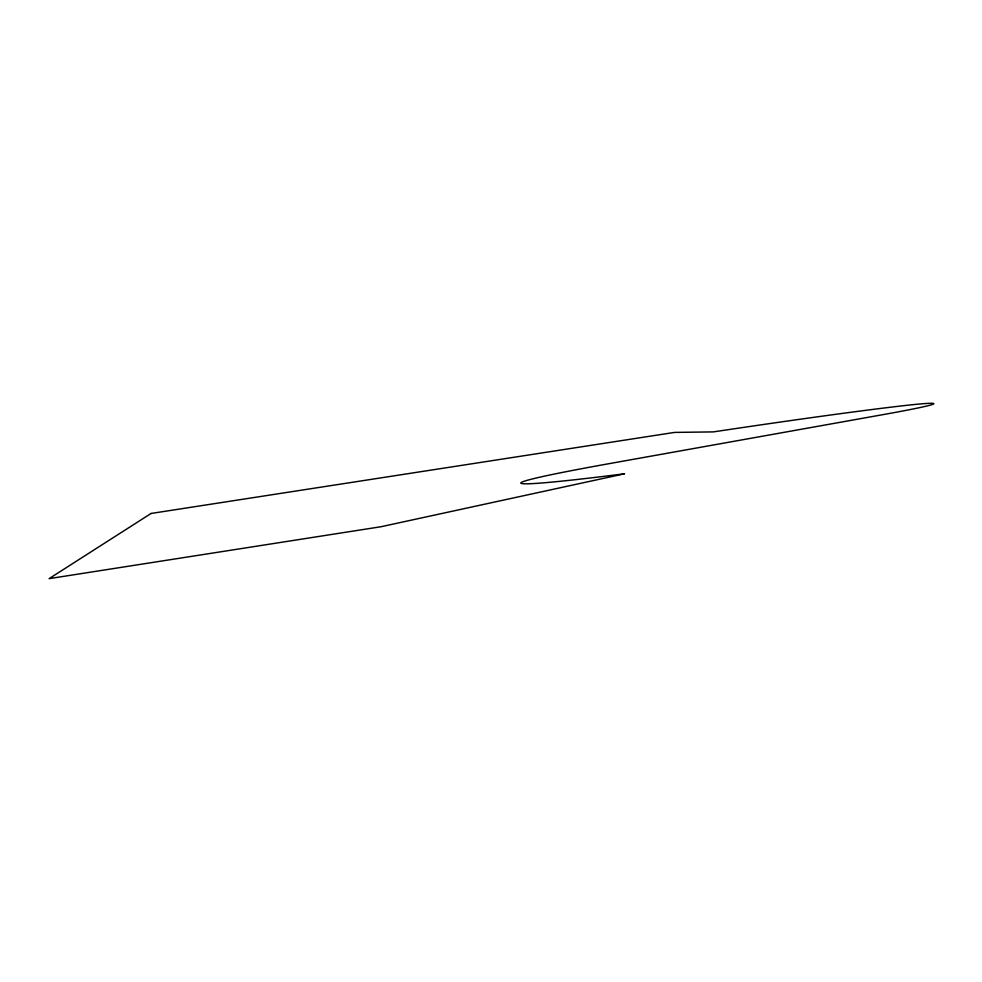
<?xml version="1.0" encoding="UTF-8"?>
<svg xmlns="http://www.w3.org/2000/svg" width="982" height="982" viewBox="0 0 982 982"><rect width="100%" height="100%" fill="white"/><g stroke="black" fill="none" stroke-linecap="round" stroke-linejoin="round"><path stroke-width="1.47" d="M151.056 513.463L49.1 578.644L380.991 526.733L624.54 473.79A306.2 8.445 -8.6 0 1 608.324 463.799L879.909 415.19A233.826 5.18 -8.6 0 0 914.156 404.535A233.826 5.18 -8.6 0 0 713.362 431.896L674.524 432.411L151.056 513.463"/></g></svg>
